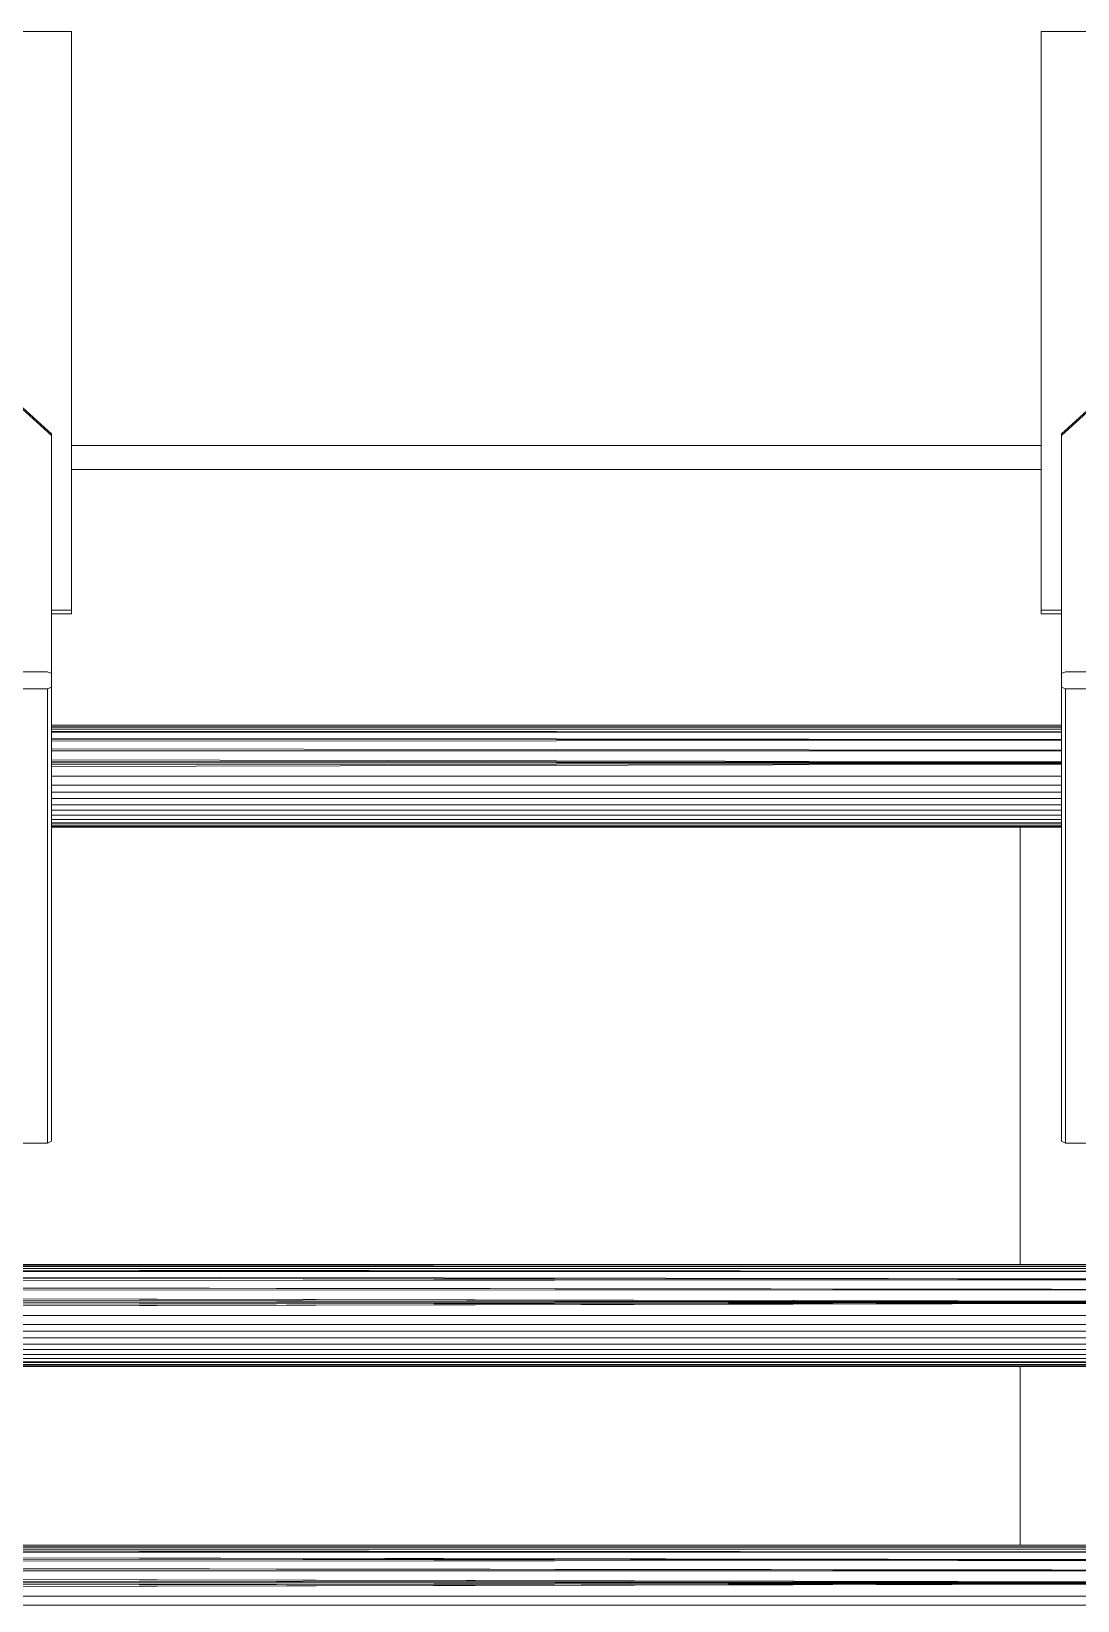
# Model space of a CAD drawing. Header units: centimetres. Extents: x -13467 to 3766, y -437 to 1921.
# Drawn here: x -8469 to -8416.8, y 181.4 to 259.7 of the extents above; entities that cross this region are included whole.
import ezdxf

# ---------------------------------------------------------------- set-up
doc = ezdxf.new("R2010")
doc.units = ezdxf.units.CM
doc.layers.add('G-IMPT', color=7, linetype='Continuous', lineweight=9)
doc.layers.add('M-EQPM', color=7, linetype='Continuous', lineweight=9)

# ---------------------------------------------------------------- blocks, each defined once
blk = doc.blocks.new('EQ-02-004 - EQ-02-004_dwg_Agrupar_569-1526209-Sección 1-1')
at = {"layer": 'G-IMPT'}
blk.add_line((-8418.634, 239.029), (-8466.994, 239.029), dxfattribs=at)
blk.add_line((-8418.634, 239.029), (-8466.994, 239.029), dxfattribs=at)
blk.add_line((-8418.634, 239.029), (-8466.994, 239.029), dxfattribs=at)
blk = doc.blocks.new('EQ-02-004 - EQ-02-004_dwg_Agrupar_606-1526211-Sección 1-1')
at = {"layer": 'G-IMPT'}
blk.add_line((-8466.994, 237.829), (-8418.634, 237.829), dxfattribs=at)
blk.add_line((-8466.994, 237.829), (-8418.634, 237.829), dxfattribs=at)
blk.add_line((-8466.994, 237.829), (-8418.634, 237.829), dxfattribs=at)
blk = doc.blocks.new('EQ-02-004 - EQ-02-004_dwg_Agrupar_892-1526218-Sección 1-1')
at = {"layer": 'G-IMPT'}
for p, q in [((-8417.634, 225.069), (-8467.994, 225.069)), ((-8467.994, 225.069), (-8417.634, 225.069)), ((-8467.994, 225.069), (-8417.634, 225.069)), ((-8467.994, 225.006), (-8417.634, 224.991)), ((-8417.634, 224.991), (-8467.994, 225.006)), ((-8417.634, 224.991), (-8467.994, 225.006)), ((-8417.634, 224.987), (-8467.994, 224.996)), ((-8467.994, 224.996), (-8417.634, 224.987)), ((-8467.994, 224.996), (-8417.634, 224.987)), ((-8417.634, 224.977), (-8467.994, 224.965)), ((-8417.634, 224.977), (-8467.994, 224.965)), ((-8417.634, 224.977), (-8467.994, 224.965)), ((-8417.634, 224.869), (-8467.994, 224.869)), ((-8417.634, 224.747), (-8467.994, 224.779)), ((-8417.634, 224.747), (-8467.994, 224.779)), ((-8467.994, 224.779), (-8417.634, 224.747)), ((-8417.634, 224.729), (-8467.994, 224.729)), ((-8467.994, 224.729), (-8417.634, 224.729)), ((-8467.994, 224.729), (-8417.634, 224.729)), ((-8467.994, 224.432), (-8417.634, 224.363)), ((-8467.994, 224.432), (-8417.634, 224.363)), ((-8417.634, 224.363), (-8467.994, 224.432)), ((-8417.634, 224.339), (-8467.994, 224.365)), ((-8417.634, 224.339), (-8467.994, 224.365)), ((-8467.994, 224.365), (-8417.634, 224.339)), ((-8417.634, 224.31), (-8467.994, 224.281)), ((-8417.634, 224.31), (-8467.994, 224.281)), ((-8417.634, 224.31), (-8467.994, 224.281)), ((-8417.634, 223.833), (-8467.994, 223.895)), ((-8417.634, 223.833), (-8467.994, 223.895)), ((-8467.994, 223.895), (-8417.634, 223.833)), ((-8417.634, 223.799), (-8467.994, 223.798)), ((-8467.994, 223.798), (-8417.634, 223.799)), ((-8467.994, 223.798), (-8417.634, 223.799)), ((-8467.994, 223.348), (-8417.634, 223.244)), ((-8467.994, 223.348), (-8417.634, 223.244)), ((-8417.634, 223.244), (-8467.994, 223.348)), ((-8417.634, 223.216), (-8467.994, 223.269)), ((-8417.634, 223.216), (-8467.994, 223.269)), ((-8417.634, 223.216), (-8467.994, 223.269)), ((-8417.634, 223.187), (-8467.994, 223.186)), ((-8467.994, 223.186), (-8417.634, 223.187)), ((-8467.994, 223.186), (-8417.634, 223.187)), ((-8417.634, 223.156), (-8467.994, 223.1)), ((-8417.634, 223.156), (-8467.994, 223.1)), ((-8417.634, 223.156), (-8467.994, 223.1)), ((-8417.634, 223.125), (-8467.994, 223.013)), ((-8467.994, 223.013), (-8417.634, 223.125)), ((-8417.634, 223.125), (-8467.994, 223.013)), ((-8417.634, 222.529), (-8467.994, 222.529)), ((-8467.994, 222.529), (-8417.634, 222.529)), ((-8467.994, 222.529), (-8417.634, 222.529)), ((-8417.634, 222.08), (-8467.994, 222.08)), ((-8467.994, 222.08), (-8417.634, 222.08)), ((-8417.634, 222.08), (-8467.994, 222.08)), ((-8417.634, 221.738), (-8467.994, 221.738)), ((-8467.994, 221.738), (-8417.634, 221.738)), ((-8417.634, 221.738), (-8467.994, 221.738)), ((-8417.634, 221.41), (-8467.994, 221.41)), ((-8467.994, 221.41), (-8417.634, 221.41)), ((-8417.634, 221.41), (-8467.994, 221.41)), ((-8417.634, 221.104), (-8467.994, 221.104)), ((-8467.994, 221.104), (-8417.634, 221.104)), ((-8417.634, 221.104), (-8467.994, 221.104)), ((-8417.634, 220.826), (-8467.994, 220.826)), ((-8467.994, 220.826), (-8417.634, 220.826)), ((-8417.634, 220.826), (-8467.994, 220.826)), ((-8417.634, 220.581), (-8467.994, 220.581)), ((-8467.994, 220.581), (-8417.634, 220.581)), ((-8417.634, 220.581), (-8467.994, 220.581)), ((-8417.634, 220.374), (-8467.994, 220.374)), ((-8467.994, 220.374), (-8417.634, 220.374)), ((-8417.634, 220.374), (-8467.994, 220.374)), ((-8417.634, 220.208), (-8467.994, 220.208)), ((-8467.994, 220.208), (-8417.634, 220.208)), ((-8417.634, 220.208), (-8467.994, 220.208)), ((-8417.634, 220.189), (-8467.994, 220.189)), ((-8417.634, 220.087), (-8467.994, 220.087)), ((-8467.994, 220.087), (-8417.634, 220.087)), ((-8417.634, 220.087), (-8467.994, 220.087)), ((-8417.634, 220.014), (-8467.994, 220.014)), ((-8467.994, 220.014), (-8417.634, 220.014)), ((-8417.634, 220.014), (-8467.994, 220.014)), ((-8417.634, 219.989), (-8467.994, 219.989)), ((-8467.994, 219.989), (-8417.634, 219.989)), ((-8417.634, 219.989), (-8467.994, 219.989)), ((-8390.127, 198.169), (-8684.094, 198.169)), ((-8684.094, 198.169), (-8390.127, 198.083)), ((-8390.127, 198.083), (-8684.094, 198.131)), ((-8390.127, 198.083), (-8684.094, 198.016)), ((-8390.127, 197.829), (-8684.094, 198.016)), ((-8390.127, 197.829), (-8684.094, 197.828)), ((-8684.094, 197.828), (-8390.127, 197.425)), ((-8390.127, 197.425), (-8684.094, 197.573)), ((-8390.127, 197.425), (-8684.094, 197.259)), ((-8390.127, 196.899), (-8684.094, 197.259)), ((-7427.119, 197.969), (-8683.594, 197.969)), ((-8390.127, 196.899), (-8684.094, 196.895)), ((-8684.094, 196.895), (-8390.127, 196.287)), ((-8390.127, 196.287), (-8684.094, 196.598)), ((-8390.127, 196.287), (-8684.094, 196.598)), ((-8390.127, 196.287), (-8684.094, 196.284)), ((-8390.127, 196.287), (-8684.094, 195.629)), ((-8390.127, 196.287), (-8684.094, 195.96)), ((-7426.619, 195.629), (-8684.094, 195.629)), ((-8678.594, 195.18), (-8392.627, 195.18)), ((-8392.627, 194.838), (-8678.594, 194.838)), ((-8678.594, 194.838), (-8392.627, 194.838)), ((-8392.627, 194.838), (-8678.594, 194.838)), ((-8392.627, 194.51), (-8678.594, 194.51)), ((-8678.594, 194.51), (-8392.627, 194.51)), ((-8392.627, 194.51), (-8678.594, 194.51)), ((-8392.627, 194.204), (-8678.594, 194.204)), ((-8678.594, 194.204), (-8392.627, 194.204)), ((-8392.627, 194.204), (-8678.594, 194.204)), ((-8392.627, 193.926), (-8678.594, 193.926)), ((-8678.594, 193.926), (-8392.627, 193.926)), ((-8392.627, 193.926), (-8678.594, 193.926)), ((-8392.627, 193.681), (-8678.594, 193.681)), ((-8678.594, 193.681), (-8392.627, 193.681)), ((-8392.627, 193.681), (-8678.594, 193.681)), ((-8392.627, 193.474), (-8678.594, 193.474)), ((-8678.594, 193.474), (-8392.627, 193.474)), ((-8392.627, 193.474), (-8678.594, 193.474)), ((-8392.627, 193.308), (-8678.594, 193.308)), ((-8678.594, 193.308), (-8392.627, 193.308)), ((-8392.627, 193.308), (-8678.594, 193.308)), ((-8392.627, 193.289), (-8678.594, 193.289)), ((-8392.627, 193.187), (-8678.594, 193.187)), ((-8678.594, 193.187), (-8392.627, 193.187)), ((-8392.627, 193.187), (-8678.594, 193.187)), ((-8392.627, 193.114), (-8678.594, 193.114)), ((-8678.594, 193.114), (-8392.627, 193.114)), ((-8392.627, 193.114), (-8678.594, 193.114)), ((-8392.627, 193.089), (-8678.594, 193.089)), ((-8678.594, 193.089), (-8392.627, 193.089)), ((-8392.627, 193.089), (-8678.594, 193.089)), ((-8390.127, 184.169), (-8684.094, 184.169)), ((-8684.094, 184.169), (-8390.127, 184.083)), ((-8390.127, 184.083), (-8684.094, 184.131)), ((-8390.127, 184.083), (-8684.094, 184.016)), ((-8390.127, 183.829), (-8684.094, 184.016)), ((-8683.594, 183.969), (-7427.119, 183.969)), ((-8390.127, 183.829), (-8684.094, 183.828)), ((-8684.094, 183.828), (-8390.127, 183.425)), ((-8390.127, 183.425), (-8684.094, 183.573)), ((-8390.127, 183.425), (-8684.094, 183.259)), ((-8684.094, 183.259), (-8390.127, 183.425)), ((-8390.127, 182.899), (-8684.094, 183.259)), ((-8390.127, 182.899), (-8684.094, 182.895)), ((-8684.094, 182.895), (-8390.127, 182.287)), ((-8390.127, 182.287), (-8684.094, 182.598)), ((-8390.127, 182.287), (-8684.094, 182.284)), ((-8390.127, 182.287), (-8684.094, 181.629)), ((-8390.127, 182.287), (-8684.094, 181.96)), ((-7426.619, 181.629), (-8684.094, 181.629))]:
    blk.add_line(p, q, dxfattribs=at)
at = {"layer": 'G-IMPT', "flags": 128}
for points in [[(-8390.127, 197.829), (-8390.127, 198.083), (-8684.094, 198.131), (-8684.094, 198.169), (-8390.127, 198.083), (-8056.593, 198.083)], [(-8056.593, 198.083), (-8390.127, 198.083), (-8684.094, 198.169), (-8390.127, 198.169)], [(-8684.094, 198.169), (-8390.127, 198.169), (-8056.593, 198.169), (-7426.619, 198.169), (-7426.619, 198.131), (-7426.619, 198.016), (-8056.593, 198.083), (-8056.593, 197.829)], [(-8684.094, 198.169), (-8684.094, 198.131), (-8684.094, 198.016), (-8390.127, 198.083), (-8684.094, 198.131), (-8684.094, 198.016), (-8684.094, 197.828)], [(-8390.127, 197.829), (-8390.127, 198.083), (-8684.094, 198.016)], [(-8684.094, 197.828), (-8390.127, 197.829), (-8684.094, 198.016), (-8390.127, 197.829)], [(-7426.619, 197.828), (-7426.619, 197.573), (-8056.593, 197.425), (-7426.619, 197.828), (-8056.593, 197.425), (-8056.593, 196.899), (-8390.127, 196.899), (-8390.127, 197.425), (-8684.094, 197.573), (-8684.094, 197.828), (-8390.127, 197.425), (-8684.094, 197.828), (-8390.127, 197.829), (-8390.127, 197.425), (-8056.593, 197.425), (-8056.593, 197.829), (-7426.619, 197.828), (-7426.619, 197.573)], [(-8684.094, 197.573), (-8390.127, 197.425), (-8684.094, 197.259)], [(-8684.094, 197.573), (-8684.094, 197.259), (-8390.127, 197.425), (-8390.127, 196.899), (-8684.094, 197.259), (-8390.127, 196.899), (-8684.094, 196.895), (-8684.094, 197.259), (-8684.094, 196.895), (-8684.094, 196.598)], [(-8684.094, 196.598), (-8684.094, 196.895), (-8390.127, 196.287), (-8684.094, 196.895), (-8390.127, 196.899), (-8390.127, 196.287)], [(-8684.094, 196.598), (-8390.127, 196.287), (-8684.094, 196.284)], [(-8056.593, 196.287), (-8390.127, 196.287), (-8684.094, 195.629), (-7426.619, 195.629), (-8056.593, 196.287), (-7426.619, 196.598)], [(-8684.094, 195.629), (-8390.127, 196.287), (-8684.094, 195.96)], [(-8684.094, 196.284), (-8684.094, 195.96), (-8684.094, 196.284), (-8390.127, 196.287), (-8684.094, 195.96), (-8684.094, 195.629)], [(-8684.094, 195.629), (-8684.094, 195.18), (-8684.094, 195.629), (-7426.619, 195.629), (-7426.619, 195.18), (-7432.119, 195.18), (-8054.093, 195.18), (-8054.093, 184.169)], [(-8684.094, 184.169), (-8684.094, 184.131), (-8684.094, 184.016), (-8684.094, 184.131), (-8390.127, 184.083), (-8684.094, 184.016), (-8684.094, 183.828)], [(-7426.619, 184.169), (-8056.593, 184.083), (-8390.127, 184.083), (-8684.094, 184.169), (-8390.127, 184.169)], [(-8684.094, 184.169), (-8390.127, 184.169), (-8056.593, 184.169), (-7426.619, 184.169), (-7426.619, 184.131), (-7426.619, 184.016), (-7426.619, 184.131), (-8056.593, 184.083), (-7426.619, 184.016), (-7426.619, 183.828), (-8056.593, 184.083), (-7426.619, 183.828), (-8056.593, 183.829)], [(-8684.094, 183.828), (-8390.127, 183.425), (-8684.094, 183.828), (-8390.127, 183.829)], [(-8390.127, 183.425), (-8684.094, 183.573), (-8684.094, 183.828)], [(-8684.094, 183.573), (-8390.127, 183.425), (-8684.094, 183.259)], [(-8390.127, 183.425), (-8390.127, 182.899), (-8684.094, 183.259), (-8390.127, 182.899), (-8684.094, 182.895), (-8684.094, 183.259), (-8684.094, 182.895), (-8684.094, 182.598)], [(-8056.593, 182.899), (-8056.593, 182.287), (-8390.127, 182.287), (-8684.094, 181.629), (-7426.619, 181.629), (-8056.593, 182.287), (-7426.619, 182.598)], [(-8684.094, 182.598), (-8684.094, 182.895), (-8390.127, 182.287), (-8684.094, 182.895), (-8390.127, 182.899)], [(-8390.127, 182.899), (-8390.127, 182.287), (-8684.094, 182.598), (-8684.094, 182.284)], [(-8684.094, 182.284), (-8390.127, 182.287), (-8684.094, 182.598)], [(-8684.094, 181.629), (-8390.127, 182.287), (-8684.094, 181.96)], [(-8684.094, 182.284), (-8684.094, 181.96), (-8684.094, 182.284), (-8390.127, 182.287), (-8684.094, 181.96)], [(-8059.093, 181.18), (-8387.627, 181.18), (-8392.627, 181.18), (-8678.594, 181.18), (-8684.094, 181.18), (-8684.094, 181.629), (-7426.619, 181.629), (-7426.619, 181.18), (-7432.119, 181.18), (-8054.093, 181.18), (-8059.093, 181.18), (-8387.627, 181.18)]]:
    blk.add_lwpolyline(points, dxfattribs=at)
for points in [[(-8678.594, 195.18), (-8392.627, 195.18)], [(-7426.619, 184.169), (-7426.619, 184.131), (-8056.593, 184.083), (-8056.593, 183.829), (-8390.127, 183.829), (-8390.127, 184.083), (-8684.094, 184.131), (-8684.094, 184.169), (-8390.127, 184.083), (-8056.593, 184.083)], [(-8684.094, 184.016), (-8684.094, 183.828), (-8390.127, 183.829), (-8684.094, 184.016), (-8390.127, 183.829), (-8390.127, 184.083)]]:
    blk.add_lwpolyline(points, close=True, dxfattribs=at)
blk = doc.blocks.new('EQ-02-004 - EQ-02-004_dwg_Agrupar_973-1526260-Sección 1-1')
at = {"layer": 'M-EQPM', "color": 136, "true_color": 0x007f7f}
for p, q in [((-7647.274, 227.734), (-7647.474, 227.65)), ((-7647.474, 227.65), (-7647.474, 226.973)), ((-7647.474, 227.65), (-7647.474, 226.973)), ((-7647.274, 227.734), (-7645.474, 227.734)), ((-7645.474, 227.734), (-7647.274, 227.734)), ((-7645.974, 227.206), (-7645.974, 227.417)), ((-7645.974, 227.417), (-7645.474, 227.417)), ((-7645.974, 227.417), (-7645.974, 227.206)), ((-7645.474, 227.417), (-7645.974, 227.417)), ((-7645.974, 227.206), (-7644.474, 227.206)), ((-7645.974, 227.206), (-7644.474, 227.206)), ((-7644.474, 226.973), (-7644.474, 227.206)), ((-7644.474, 226.973), (-7644.474, 227.206)), ((-7647.274, 226.889), (-7647.474, 226.973)), ((-7647.474, 204.316), (-7647.474, 226.945)), ((-7647.474, 226.945), (-7647.474, 204.316)), ((-7647.274, 204.231), (-7647.274, 226.889)), ((-7644.674, 226.889), (-7647.274, 226.889)), ((-7644.474, 226.973), (-7644.674, 226.889)), ((-7644.674, 204.231), (-7644.674, 226.889)), ((-7644.474, 204.316), (-7644.474, 226.945)), ((-7644.474, 204.316), (-7644.474, 226.945)), ((-7647.474, 204.46), (-7647.474, 204.316)), ((-7647.274, 204.231), (-7647.474, 204.316)), ((-7644.674, 204.231), (-7644.474, 204.316)), ((-7644.474, 204.548), (-7644.474, 204.316)), ((-7644.674, 204.231), (-7647.274, 204.231))]:
    blk.add_line(p, q, dxfattribs=at)
at = {"layer": 'M-EQPM', "color": 136, "true_color": 0x007f7f, "flags": 128}
for points in [[(-7645.474, 227.734), (-7647.274, 227.734), (-7647.474, 227.65)], [(-7647.274, 227.734), (-7647.474, 227.65), (-7647.474, 226.973)], [(-7644.474, 226.973), (-7644.474, 227.206), (-7645.974, 227.206), (-7645.974, 227.417), (-7645.474, 227.417)], [(-7647.474, 226.973), (-7647.274, 226.889), (-7644.674, 226.889), (-7644.474, 226.973)], [(-7647.474, 226.945), (-7647.474, 204.316), (-7647.274, 204.231), (-7644.674, 204.231), (-7644.674, 226.889), (-7647.274, 226.889), (-7647.274, 204.231), (-7647.274, 226.889), (-7647.474, 226.973)], [(-7644.474, 226.973), (-7644.674, 226.889), (-7644.674, 204.231), (-7644.474, 204.316), (-7644.474, 226.945)], [(-7647.474, 204.316), (-7647.274, 204.231), (-7644.674, 204.231), (-7644.474, 204.316)]]:
    blk.add_lwpolyline(points, dxfattribs=at)
blk = doc.blocks.new('EQ-02-004 - EQ-02-004_dwg_Agrupar_1686-V67-Sección 1-1')
at = {"layer": 'M-EQPM', "color": 136, "true_color": 0x007f7f}
for p, q in [((-8286.674, 259.679), (-8290.274, 259.679)), ((-8290.274, 259.679), (-8290.274, 230.815)), ((-8290.274, 230.815), (-8290.274, 230.633)), ((-8290.274, 230.815), (-8290.274, 230.633)), ((-8289.274, 230.815), (-8290.274, 230.815)), ((-8290.274, 230.633), (-8289.274, 230.633))]:
    blk.add_line(p, q, dxfattribs=at)
at = {"layer": 'M-EQPM', "color": 136, "true_color": 0x007f7f, "flags": 128}
for points in [[(-8290.274, 259.679), (-8290.274, 230.815), (-8290.274, 230.633), (-8289.274, 230.633)], [(-8286.674, 241.413), (-8286.674, 259.679), (-8286.633, 259.677), (-8286.674, 259.679), (-8290.274, 259.679)], [(-8286.674, 241.413), (-8286.674, 259.679), (-8290.274, 259.679), (-8290.274, 230.815), (-8289.274, 230.815)], [(-8289.274, 230.815), (-8290.274, 230.815), (-8290.274, 230.633), (-8289.274, 230.633)]]:
    blk.add_lwpolyline(points, dxfattribs=at)
blk = doc.blocks.new('EQ-02-004 - EQ-02-004_dwg_Agrupar_970-1526274-Sección 1-1')
at = {"layer": 'M-EQPM', "color": 136, "true_color": 0x007f7f}
for p, q in [((-7645.474, 241.413), (-7647.474, 239.601)), ((-7647.474, 239.516), (-7645.474, 241.329)), ((-7647.474, 239.516), (-7647.474, 239.601)), ((-7647.474, 239.516), (-7647.474, 227.65))]:
    blk.add_line(p, q, dxfattribs=at)
at = {"layer": 'M-EQPM', "color": 136, "true_color": 0x007f7f, "flags": 128}
for points in [[(-7644.874, 241.413), (-7645.474, 241.413), (-7645.474, 241.329), (-7571.474, 241.329), (-7645.474, 241.329), (-7647.474, 239.516), (-7647.474, 227.65)], [(-7647.474, 239.601), (-7647.474, 239.516), (-7647.474, 239.601), (-7645.474, 241.413), (-7645.474, 241.329), (-7647.474, 239.516), (-7647.474, 227.65)], [(-7647.474, 239.601), (-7645.474, 241.413), (-7644.874, 241.413)]]:
    blk.add_lwpolyline(points, dxfattribs=at)
blk = doc.blocks.new('EQ-02-004 - EQ-02-004_dwg_Agrupar_772-V59-Sección 1-1')
at = {"layer": 'M-EQPM', "color": 136, "true_color": 0x007f7f}
for p, q in [((-8162.974, 220.014), (-8162.974, 198.169)), ((-8162.974, 220.014), (-8162.974, 198.169)), ((-8162.974, 220.014), (-8162.974, 198.169)), ((-8162.974, 193.114), (-8162.974, 184.169)), ((-8162.974, 193.114), (-8162.974, 184.169)), ((-8162.974, 193.114), (-8162.974, 184.169))]:
    blk.add_line(p, q, dxfattribs=at)
blk = doc.blocks.new('EQ-02-004 - EQ-02-004_dwg_Agrupar_970-V62-Sección 1-1')
at = {"layer": 'M-EQPM', "color": 136, "true_color": 0x007f7f}
for p, q in [((-8084.914, 241.413), (-8082.914, 239.601)), ((-8082.914, 239.516), (-8084.914, 241.329)), ((-8082.914, 239.516), (-8082.914, 239.601)), ((-8082.914, 239.516), (-8082.914, 227.65))]:
    blk.add_line(p, q, dxfattribs=at)
at = {"layer": 'M-EQPM', "color": 136, "true_color": 0x007f7f, "flags": 128}
for points in [[(-8082.914, 239.601), (-8084.914, 241.413), (-8084.914, 241.329), (-8082.914, 239.516), (-8082.914, 239.601), (-8084.914, 241.413), (-8084.914, 241.329), (-8082.914, 239.516), (-8082.914, 227.65)], [(-8082.914, 227.65), (-8082.914, 239.516), (-8082.914, 239.601)]]:
    blk.add_lwpolyline(points, dxfattribs=at)
blk = doc.blocks.new('EQ-02-004 - EQ-02-004_dwg_Agrupar_1686-1526256-Sección 1-1')
at = {"layer": 'M-EQPM', "color": 136, "true_color": 0x007f7f}
for p, q in [((-7572.074, 259.679), (-7568.474, 259.679)), ((-7572.074, 259.679), (-7568.474, 259.679)), ((-7568.474, 230.815), (-7568.474, 259.679)), ((-7569.474, 230.815), (-7568.474, 230.815)), ((-7569.474, 230.633), (-7568.474, 230.633)), ((-7569.474, 230.633), (-7568.474, 230.633)), ((-7568.474, 230.815), (-7568.474, 230.633)), ((-7568.474, 230.633), (-7568.474, 230.815))]:
    blk.add_line(p, q, dxfattribs=at)
at = {"layer": 'M-EQPM', "color": 136, "true_color": 0x007f7f, "flags": 128}
for points in [[(-7572.129, 241.417), (-7572.116, 259.677), (-7572.074, 259.679), (-7568.474, 259.679), (-7568.474, 230.815), (-7569.474, 230.815)], [(-7568.474, 259.679), (-7568.474, 230.815), (-7568.474, 230.633), (-7569.474, 230.633)], [(-7568.474, 230.633), (-7568.474, 230.815), (-7569.474, 230.815)]]:
    blk.add_lwpolyline(points, dxfattribs=at)
blk = doc.blocks.new('EQ-02-004 - EQ-02-004_dwg_Agrupar_974-1526261-Sección 1-1')
at = {"layer": 'M-EQPM', "color": 136, "true_color": 0x007f7f}
for p, q in [((-7572.474, 226.973), (-7572.474, 227.206)), ((-7572.474, 226.973), (-7572.474, 227.206)), ((-7570.974, 227.206), (-7572.474, 227.206)), ((-7571.474, 227.734), (-7569.674, 227.734)), ((-7571.474, 227.734), (-7569.674, 227.734)), ((-7571.474, 227.417), (-7570.974, 227.417)), ((-7570.974, 227.417), (-7571.474, 227.417)), ((-7570.974, 227.417), (-7570.974, 227.206)), ((-7570.974, 227.206), (-7570.974, 227.417)), ((-7569.674, 227.734), (-7569.474, 227.65)), ((-7569.674, 227.734), (-7569.474, 227.65)), ((-7569.474, 226.973), (-7569.474, 227.65)), ((-7569.474, 226.973), (-7569.474, 227.65)), ((-7572.474, 204.316), (-7572.474, 226.973)), ((-7572.274, 226.889), (-7572.474, 226.973)), ((-7572.274, 226.889), (-7572.474, 226.973)), ((-7569.674, 226.889), (-7572.274, 226.889)), ((-7572.274, 204.231), (-7572.274, 226.889)), ((-7569.474, 226.973), (-7569.674, 226.889)), ((-7569.674, 204.231), (-7569.674, 226.889)), ((-7569.474, 226.945), (-7569.474, 204.316)), ((-7569.474, 204.316), (-7569.474, 226.945)), ((-7572.474, 204.548), (-7572.474, 204.316)), ((-7572.274, 204.231), (-7572.474, 204.316)), ((-7569.674, 204.231), (-7569.474, 204.316)), ((-7569.474, 204.316), (-7569.474, 204.46)), ((-7569.674, 204.231), (-7572.274, 204.231))]:
    blk.add_line(p, q, dxfattribs=at)
at = {"layer": 'M-EQPM', "color": 136, "true_color": 0x007f7f, "flags": 128}
for points in [[(-7572.474, 226.973), (-7572.474, 227.206), (-7570.974, 227.206), (-7570.974, 227.417), (-7571.474, 227.417)], [(-7572.474, 226.973), (-7572.474, 227.206), (-7572.474, 226.973)], [(-7572.474, 226.973), (-7572.474, 227.206), (-7570.974, 227.206)], [(-7571.474, 227.734), (-7569.674, 227.734), (-7569.474, 227.65), (-7569.474, 226.973)], [(-7572.474, 204.316), (-7572.474, 226.973), (-7572.274, 226.889)], [(-7572.274, 226.889), (-7572.274, 204.231), (-7572.274, 226.889), (-7569.674, 226.889), (-7569.674, 204.231), (-7572.274, 204.231), (-7572.474, 204.316), (-7572.474, 226.973)], [(-7569.474, 226.945), (-7569.474, 204.316), (-7569.674, 204.231), (-7569.674, 226.889), (-7569.474, 226.973), (-7569.674, 226.889), (-7572.274, 226.889)], [(-7569.474, 204.316), (-7569.674, 204.231), (-7572.274, 204.231), (-7572.474, 204.316)]]:
    blk.add_lwpolyline(points, dxfattribs=at)
blk = doc.blocks.new('EQ-02-004 - EQ-02-004_dwg-1526208-Sección 1-1')
for name, p in [('EQ-02-004 - EQ-02-004_dwg_Agrupar_1686-1526256-Sección 1-1', (-898.52, 0)), ('EQ-02-004 - EQ-02-004_dwg_Agrupar_1686-V67-Sección 1-1', (-128.36, 0)), ('EQ-02-004 - EQ-02-004_dwg_Agrupar_970-V62-Sección 1-1', (-385.08, 0)), ('EQ-02-004 - EQ-02-004_dwg_Agrupar_970-1526274-Sección 1-1', (-770.16, 0)), ('EQ-02-004 - EQ-02-004_dwg_Agrupar_569-1526209-Sección 1-1', (0, 0)), ('EQ-02-004 - EQ-02-004_dwg_Agrupar_606-1526211-Sección 1-1', (0, 0)), ('EQ-02-004 - EQ-02-004_dwg_Agrupar_974-1526261-Sección 1-1', (-898.52, 0)), ('EQ-02-004 - EQ-02-004_dwg_Agrupar_973-1526260-Sección 1-1', (-770.16, 0)), ('EQ-02-004 - EQ-02-004_dwg_Agrupar_892-1526218-Sección 1-1', (0, 0)), ('EQ-02-004 - EQ-02-004_dwg_Agrupar_772-V59-Sección 1-1', (-256.72, 0))]:
    blk.add_blockref(name, p)
blk = doc.blocks.new('EQ-02-004 - EQ-02-004-1526283-Sección 1-1')
blk.add_blockref('EQ-02-004 - EQ-02-004_dwg-1526208-Sección 1-1', (0, 0))
blk = doc.blocks.new('PQ_RVR_MEP-01_ZZ_ZZ_MO_T_A_rvt-1-Sección 1-1')
at = {"layer": 'M-EQPM', "lineweight": 9}
blk.add_blockref('EQ-02-004 - EQ-02-004-1526283-Sección 1-1', (0, 0), dxfattribs=at)

msp = doc.modelspace()

# ---------------------------------------------------------------- block references
at = {"lineweight": 5}
msp.add_blockref('PQ_RVR_MEP-01_ZZ_ZZ_MO_T_A_rvt-1-Sección 1-1', (0, 0), dxfattribs=at)

doc.saveas('drawing.dxf')
